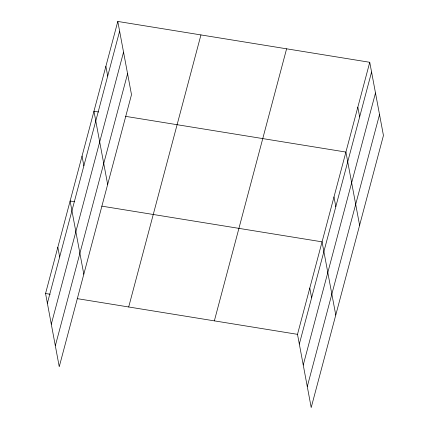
<?xml version="1.0" encoding="UTF-8"?>
<svg xmlns="http://www.w3.org/2000/svg" width="429" height="429" viewBox="0 0 429 429"><rect width="100%" height="100%" fill="white"/><g stroke="black" fill="none" stroke-linecap="round" stroke-linejoin="round"><path stroke-width="0.64" d="M117.798 21.45L131.499 94.659L59.25 366.715L45.554 293.5L117.798 21.45L369.75 62.285L383.446 135.5L311.202 407.55L297.501 334.341L369.75 62.285M47.372 303.244L119.621 31.188M51.292 324.19L123.541 52.134M55.336 345.769L127.579 73.713M128.695 306.976L200.944 34.926M214.355 320.865L286.604 48.809M299.324 344.079L371.568 72.029M303.244 365.025L375.488 92.975M307.282 386.604L379.531 114.554M98.579 111.974L93.956 111.229L107.658 184.438M125.633 116.361L345.908 152.064L359.609 225.273M74.737 201.753L70.115 201.003L83.816 274.217M101.791 206.14L322.066 241.843L335.768 315.052M45.554 293.5L50.172 294.251M77.225 298.638L297.501 334.341M357.829 107.175L359.647 116.919M333.987 196.954L335.805 206.692M309.781 288.09L311.604 297.833M105.877 66.339L107.7 76.078M82.036 156.118L83.859 165.857M57.835 247.254L59.658 256.992"/></g></svg>
